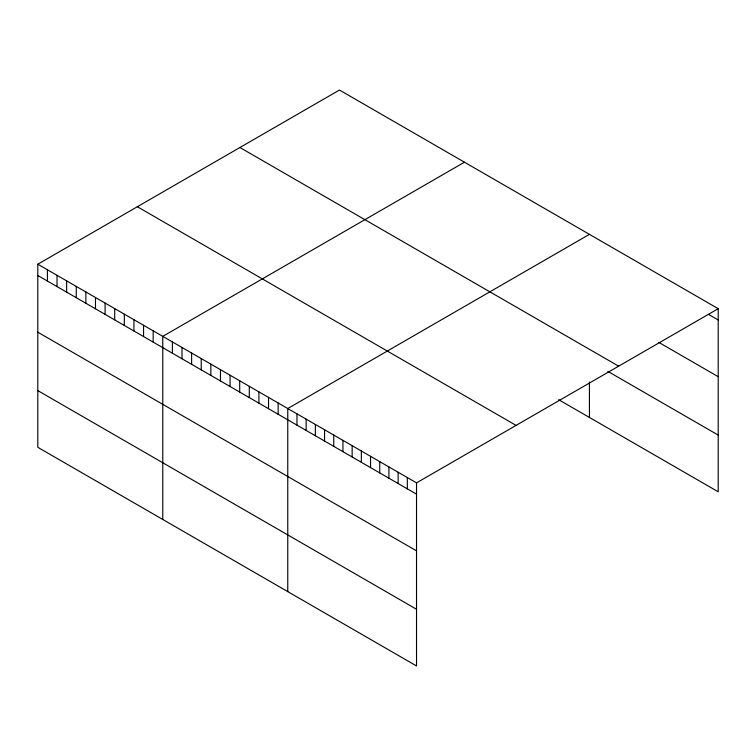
<?xml version="1.0" encoding="UTF-8"?>
<svg xmlns="http://www.w3.org/2000/svg" width="756" height="756" viewBox="0 0 756 756"><rect width="100%" height="100%" fill="white"/><g stroke="black" fill="none" stroke-linecap="round" stroke-linejoin="round"><path stroke-width="1.13" d="M37.8 264.213L416.528 482.867L416.528 665.96L37.8 447.306L37.8 264.213L339.472 90.04L718.2 308.694L718.2 491.787L558.665 399.688M464.458 162.2L162.776 336.363L162.776 519.466M589.434 234.351L287.762 408.524L287.762 591.617M416.528 482.867L718.2 308.694M709.005 314.666L718.2 319.977M658.93 342.459L718.2 376.677M239.926 147.514L618.644 366.169M607.833 371.366L718.2 435.087M137.356 206.738L516.074 425.392M37.8 275.496L416.528 494.15M37.8 332.186L416.528 550.85M37.8 390.606L416.528 609.26M589.434 382.007L589.434 417.444M407.323 477.556L407.323 488.839M398.128 472.245L398.128 483.528M388.934 466.934L388.934 478.217M379.739 461.623L379.739 472.906M370.534 456.312L370.534 467.595M361.34 451.001L361.34 462.285M352.145 445.69L352.145 456.974M342.94 440.379L342.94 451.663M333.746 435.069L333.746 446.352M324.551 429.767L324.551 441.041M315.356 424.456L315.356 435.74M306.152 419.145L306.152 430.429M296.957 413.834L296.957 425.118M278.142 402.967L278.142 414.25M268.531 397.42L268.531 408.703M258.921 391.873L258.921 403.156M249.3 386.316L249.3 397.599M239.69 380.769L239.69 392.052M230.079 375.222L230.079 386.505M220.459 369.665L220.459 380.948M210.848 364.118L210.848 375.401M201.238 358.571L201.238 369.854M191.618 353.014L191.618 364.297M182.007 347.467L182.007 358.75M172.396 341.92L172.396 353.203M153.166 330.816L153.166 342.099M143.555 325.269L143.555 336.552M133.935 319.712L133.935 330.996M124.324 314.165L124.324 325.449M114.714 308.609L114.714 319.892M105.093 303.061L105.093 314.345M95.483 297.514L95.483 308.798M85.872 291.958L85.872 303.241M76.252 286.411L76.252 297.694M66.641 280.863L66.641 292.147M57.031 275.307L57.031 286.59M47.411 269.76L47.411 281.043"/></g></svg>
